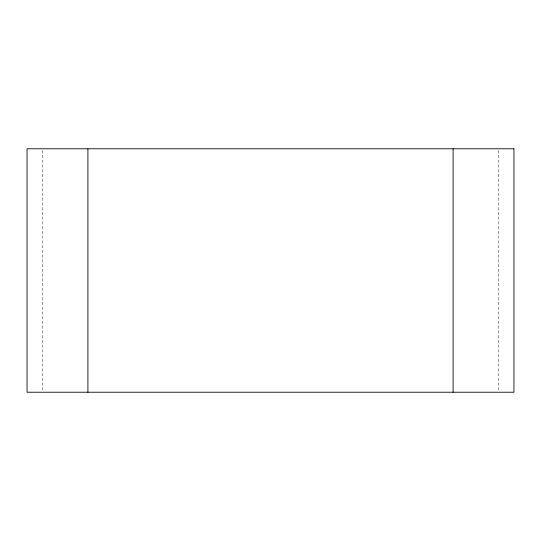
<?xml version="1.0" encoding="UTF-8"?>
<svg xmlns="http://www.w3.org/2000/svg" width="541" height="541" viewBox="0 0 541 541"><rect width="100%" height="100%" fill="white"/><g stroke="black" fill="none" stroke-linecap="round" stroke-linejoin="round"><path stroke-width="0.41" stroke-dasharray="2.71 2.03" d="M498.734 150.466L498.734 391.38M42.266 150.466L42.266 390.534"/><path stroke-width="0.81" d="M453.088 148.775L453.088 392.225M87.913 148.775L87.913 392.225M513.95 148.775L27.05 148.775L27.05 392.225L513.95 392.225L513.95 148.775"/></g></svg>
